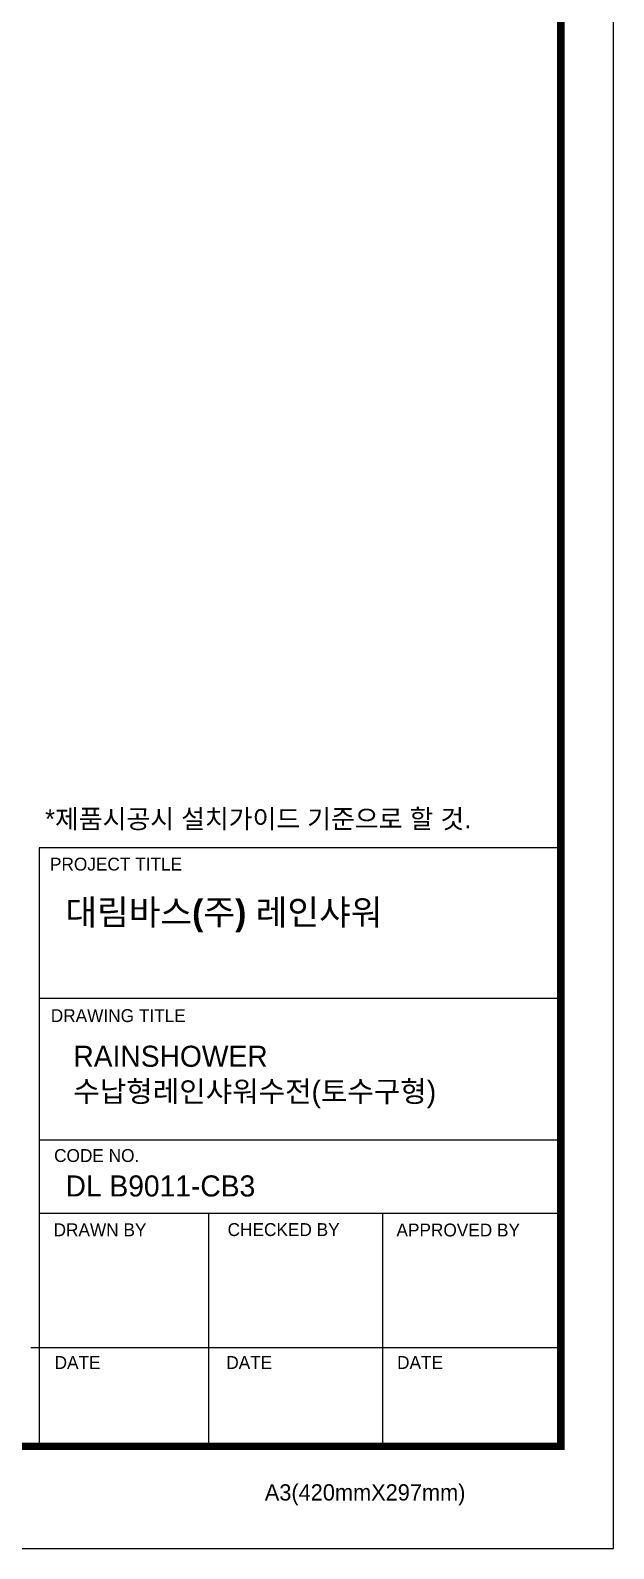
# Model space of a CAD drawing. Extents: x 0 to 3160, y 0 to 2315.
# Drawn here: x 2595 to 3160, y 0 to 1470 of the extents above; entities that cross this region are included whole.
import ezdxf

# ---------------------------------------------------------------- set-up
doc = ezdxf.new("R2010")
doc.units = 0
doc.header["$LTSCALE"] = 10
doc.header["$MEASUREMENT"] = 0
doc.layers.get('0').update_dxf_attribs({"linetype": 'CONTINUOUS'})
doc.styles.add('Daelim Dimension', font='')
doc.styles.get('Daelim Dimension').set_extended_font_data('나눔고딕')

msp = doc.modelspace()

# ---------------------------------------------------------------- linework, layer by layer
at = {"color": 5, "lineweight": -3, "ltscale": 40}
for p, q in [((3108.4, 678.6), (2603.5, 678.6)), ((3108.4, 532.7), (2603.5, 532.7)), ((3108.4, 532.7), (2603.5, 532.7)), ((3108.4, 395.4), (2603.5, 395.4)), ((3108.4, 395.4), (2603.5, 395.4)), ((3108.4, 324.6), (2603.5, 324.6)), ((3108.4, 324.6), (2603.5, 324.6)), ((2767.5, 324.6), (2767.5, 99.1)), ((2935.8, 324.6), (2935.8, 99.1)), ((3108.4, 194.3), (2595.5, 194.3)), ((3108.4, 194.3), (2607.4, 194.3)), ((3108.4, 99.1), (2675.7, 99.1))]:
    msp.add_line(p, q, dxfattribs=at)
at = {"color": 5, "lineweight": -3, "ltscale": 0.5}
msp.add_line((2603.5, 678.6), (2603.5, 96.1), dxfattribs=at)
at = {"lineweight": -3, "ltscale": 0.5}
msp.add_lwpolyline([(0, 0), (3159.5, 0), (3159.5, 2315), (0, 2315)], close=True, dxfattribs=at)
at = {"color": 5, "linetype": 'ByBlock', "lineweight": -3, "const_width": 7.28}
msp.add_lwpolyline([(50.8, 99.1), (3108.4, 99.1), (3108.4, 2261.3), (50.8, 2261.3)], close=True, dxfattribs=at)

# ---------------------------------------------------------------- texts
at = {"color": 5, "lineweight": -3, "ltscale": 40, "style": 'Daelim Dimension'}
for s, height, p in [('PROJECT TITLE', 12.468, (2614.1, 656.6)), ('DRAWING TITLE', 12.468, (2614.9, 509.9)), ('CODE NO.', 12.47, (2618.1, 374.4)), ('DRAWN BY', 12.47, (2617.6, 302.5)), ('CHECKED BY', 12.47, (2786, 302.7)), ('APPROVED BY', 12.468, (2949.4, 302.3)), ('DATE', 12.47, (2618.6, 174)), ('DATE', 12.47, (2784.7, 174)), ('DATE', 12.47, (2950, 174)), ('A3(420mmX297mm)', 15.736, (2822, 46.6))]:
    msp.add_text(s, height=height, dxfattribs=at).set_placement(p)
at = {"lineweight": -3, "attachment_point": 1, "style": 'Daelim Dimension'}
for s, insert, char_height, width in [('*제품시공시 설치가이드 기준으로 할 것.', (2609.4, 715.8), 18.364, 493.568), ('{\\fPretendard Variable SemiBold|b0|i0|c129|p2;\\C7;대림바스(주)} 레인샤워', (2629, 628.5), 24.441, 392.828), (' RAINSHOWER\\P 수납형레인샤워수전(토수구형) ', (2629.2, 487), 20.404, 401.183), ('DL B9011-CB3', (2629.2, 361.4), 20.404, 343.379)]:
    msp.add_mtext(s, dxfattribs=dict(at, insert=insert, char_height=char_height, width=width))

doc.saveas('drawing.dxf')
